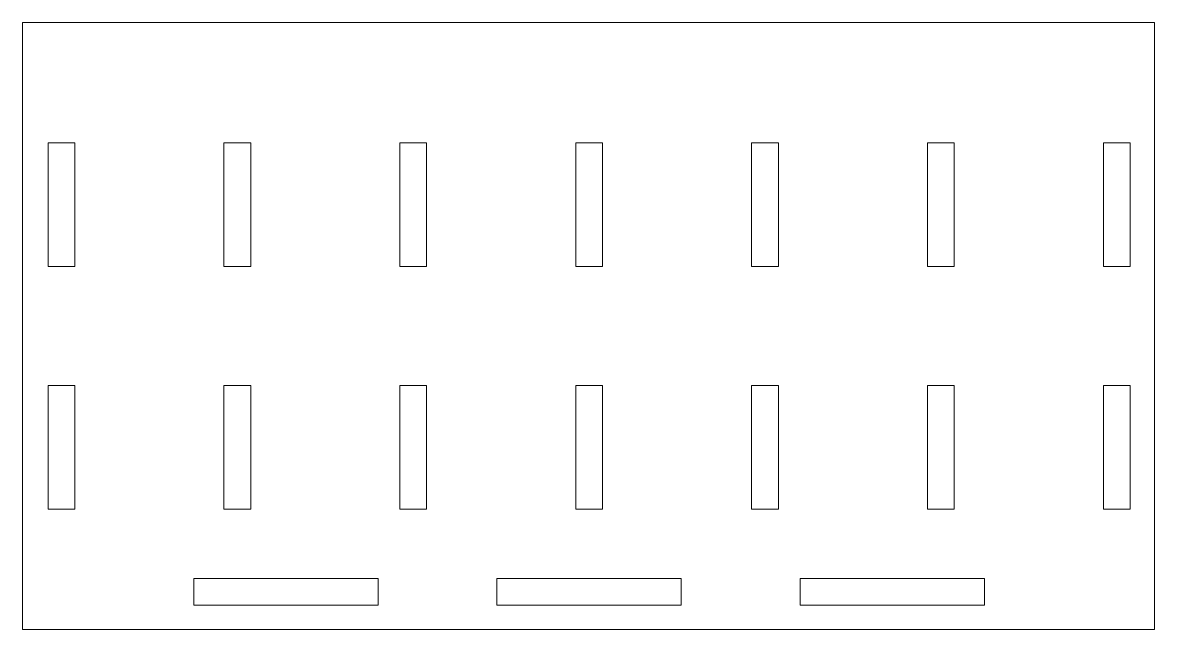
# Model space of a CAD drawing. Header units: millimetres. Extents: x -187 to 0, y 0 to 100.
import ezdxf

# ---------------------------------------------------------------- set-up
doc = ezdxf.new("R2010")
doc.units = ezdxf.units.MM

msp = doc.modelspace()

# ---------------------------------------------------------------- linework, layer by layer
at = {"color": 7, "linetype": 'Continuous', "lineweight": 15}
for p, q in [((-186.6, 100), (0, 100)), ((-186.6, 0), (-186.6, 100)), ((0, 100), (0, 0)), ((-182.4, 59.8), (-182.4, 80.2)), ((-182.4, 80.2), (-178, 80.2)), ((-178, 80.2), (-178, 59.8)), ((-153.4, 59.8), (-153.4, 80.2)), ((-153.4, 80.2), (-149, 80.2)), ((-149, 80.2), (-149, 59.8)), ((-124.4, 59.8), (-124.4, 80.2)), ((-124.4, 80.2), (-120, 80.2)), ((-120, 80.2), (-120, 59.8)), ((-95.4, 59.8), (-95.4, 80.2)), ((-95.4, 80.2), (-91, 80.2)), ((-91, 80.2), (-91, 59.8)), ((-66.4, 59.8), (-66.4, 80.2)), ((-66.4, 80.2), (-62, 80.2)), ((-62, 80.2), (-62, 59.8)), ((-37.4, 59.8), (-37.4, 80.2)), ((-37.4, 80.2), (-33, 80.2)), ((-33, 80.2), (-33, 59.8)), ((-8.4, 59.8), (-8.4, 80.2)), ((-8.4, 80.2), (-4, 80.2)), ((-4, 80.2), (-4, 59.8)), ((-178, 59.8), (-182.4, 59.8)), ((-149, 59.8), (-153.4, 59.8)), ((-120, 59.8), (-124.4, 59.8)), ((-91, 59.8), (-95.4, 59.8)), ((-62, 59.8), (-66.4, 59.8)), ((-33, 59.8), (-37.4, 59.8)), ((-4, 59.8), (-8.4, 59.8)), ((-182.4, 40.2), (-178, 40.2)), ((-182.4, 19.8), (-182.4, 40.2)), ((-178, 40.2), (-178, 19.8)), ((-153.4, 40.2), (-149, 40.2)), ((-153.4, 19.8), (-153.4, 40.2)), ((-149, 40.2), (-149, 19.8)), ((-124.4, 40.2), (-120, 40.2)), ((-124.4, 19.8), (-124.4, 40.2)), ((-120, 40.2), (-120, 19.8)), ((-95.4, 40.2), (-91, 40.2)), ((-95.4, 19.8), (-95.4, 40.2)), ((-91, 40.2), (-91, 19.8)), ((-66.4, 40.2), (-62, 40.2)), ((-66.4, 19.8), (-66.4, 40.2)), ((-62, 40.2), (-62, 19.8)), ((-37.4, 40.2), (-33, 40.2)), ((-37.4, 19.8), (-37.4, 40.2)), ((-33, 40.2), (-33, 19.8)), ((-8.4, 19.8), (-8.4, 40.2)), ((-8.4, 40.2), (-4, 40.2)), ((-4, 40.2), (-4, 19.8)), ((-178, 19.8), (-182.4, 19.8)), ((-149, 19.8), (-153.4, 19.8)), ((-120, 19.8), (-124.4, 19.8)), ((-91, 19.8), (-95.4, 19.8)), ((-62, 19.8), (-66.4, 19.8)), ((-33, 19.8), (-37.4, 19.8)), ((-4, 19.8), (-8.4, 19.8)), ((-158.4, 4), (-158.4, 8.4)), ((-158.4, 8.4), (-128, 8.4)), ((-128, 8.4), (-128, 4)), ((-108.4, 4), (-108.4, 8.4)), ((-108.4, 8.4), (-78, 8.4)), ((-78, 8.4), (-78, 4)), ((-58.4, 4), (-58.4, 8.4)), ((-58.4, 8.4), (-28, 8.4)), ((-28, 8.4), (-28, 4)), ((-128, 4), (-158.4, 4)), ((-78, 4), (-108.4, 4)), ((-28, 4), (-58.4, 4)), ((0, 0), (-186.6, 0))]:
    msp.add_line(p, q, dxfattribs=at)

doc.saveas('drawing.dxf')
